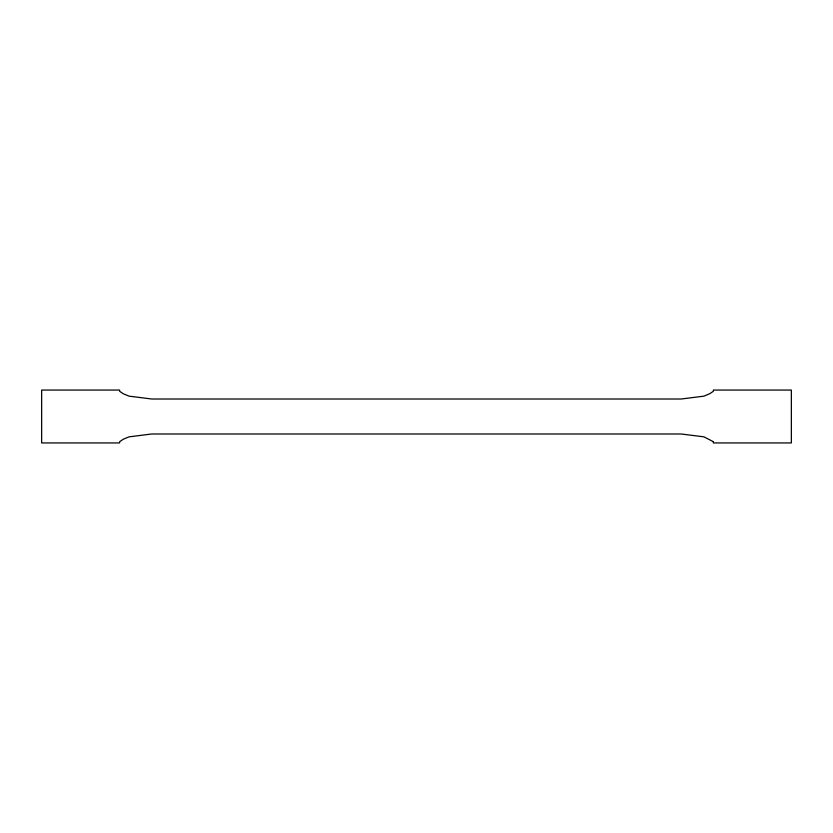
<?xml version="1.0" encoding="UTF-8"?>
<svg xmlns="http://www.w3.org/2000/svg" width="833" height="833" viewBox="0 0 833 833"><rect width="100%" height="100%" fill="white"/><g stroke="black" fill="none" stroke-linecap="round" stroke-linejoin="round"><path stroke-width="1.25" d="M713.381 441.709L713.371 442.937L791.35 442.937L791.35 390.063L713.371 390.063L713.381 391.291L709.726 393.686L703.958 396.154L681.217 399.007L151.783 399.007L129.042 396.154L123.274 393.749L119.64 391.291L119.629 390.063L41.65 390.063L41.65 442.937L119.629 442.937L119.64 441.709L123.274 439.251L129.042 436.846L151.783 433.993L681.217 433.993L703.958 436.846L713.381 441.709"/></g></svg>
